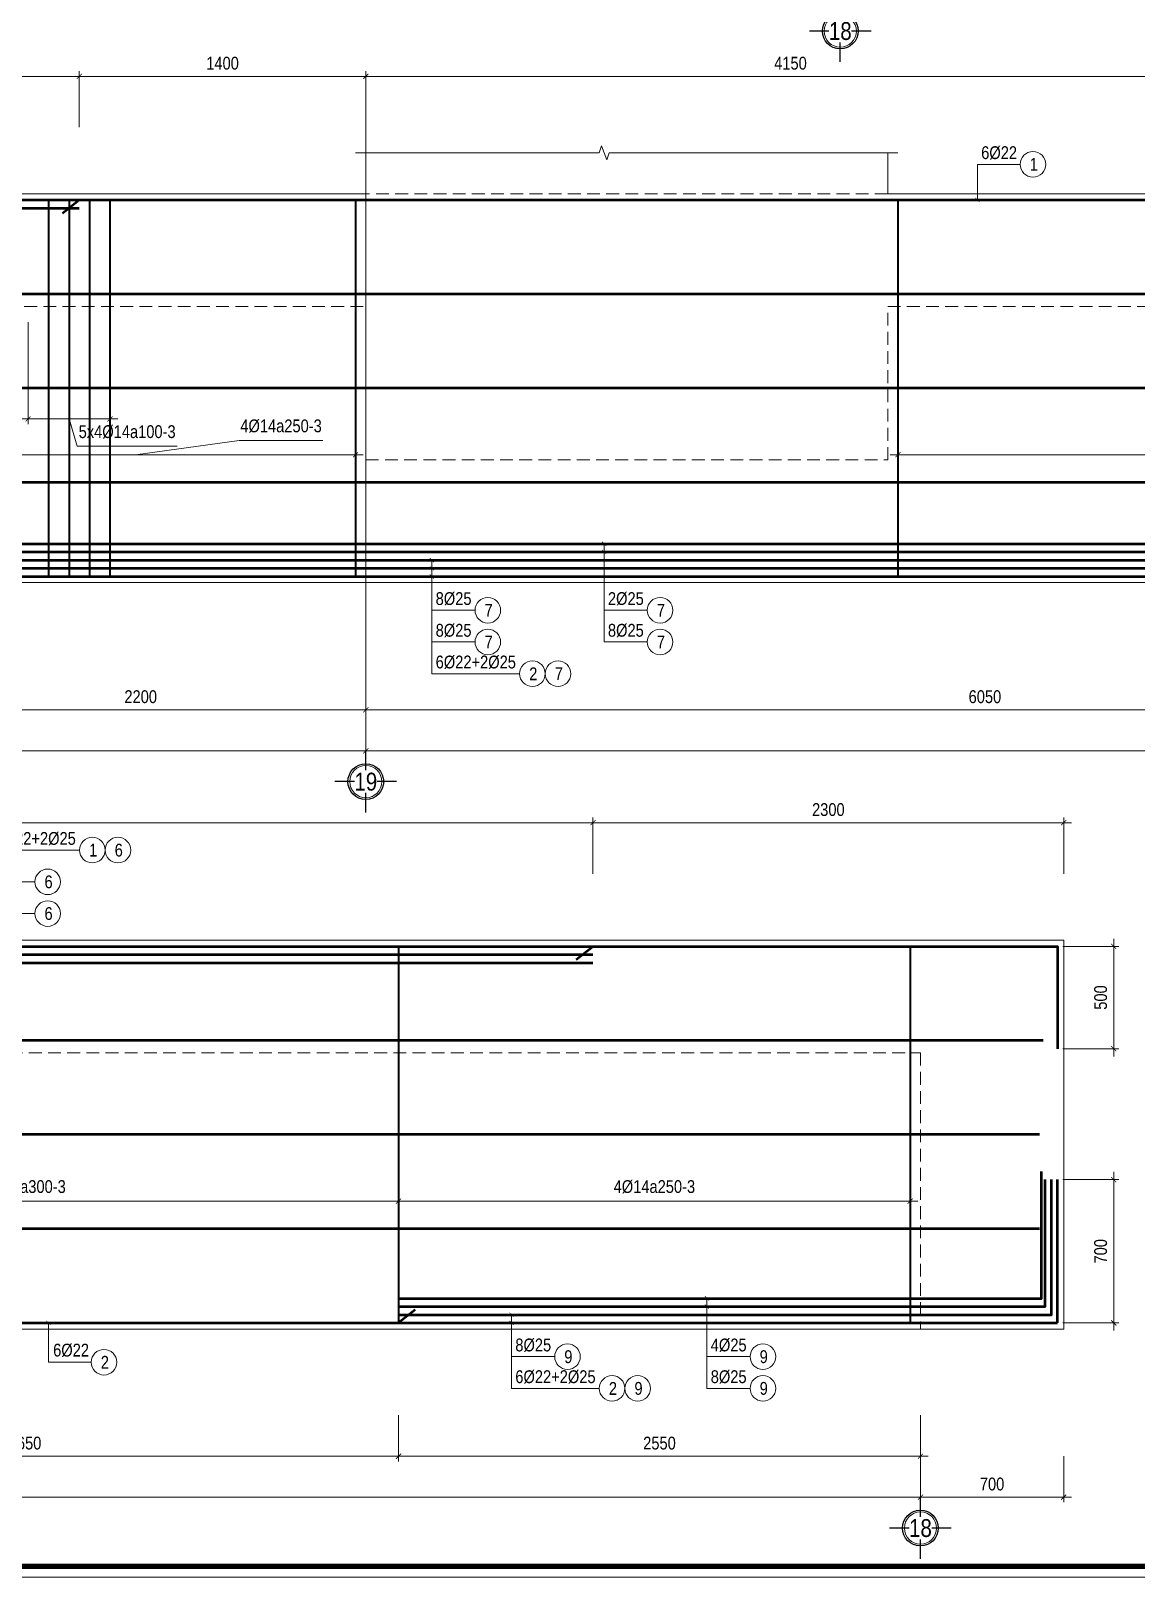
# Model space of a CAD drawing. Header units: millimetres. Extents: x 3014920 to 3563667, y -1638653 to -1356471.
# Drawn here: x 3288876 to 3294276, y -1620686 to -1613131 of the extents above; entities that cross this region are included whole.
import ezdxf
from ezdxf.enums import TextEntityAlignment as Align
from ezdxf.xclip import XClip

# ---------------------------------------------------------------- set-up
doc = ezdxf.new("R2010")
doc.units = ezdxf.units.MM
doc.header["$MEASUREMENT"] = 0
doc.header["$XCLIPFRAME"] = 0
doc.header["$PDMODE"] = 2
for name, pattern in [('6 TANG DIEN HINH 14-15$0$ACAD_ISO10W100', [18, 12, -3, 0, -3]), ('ACAD_ISO04W100', [30, 24, -3, 0, -3]), ('HIDDEN', [0.375, 0.25, -0.125])]:
    doc.linetypes.add(name, pattern=pattern)
doc.layers.get('0').update_dxf_attribs({"lineweight": 9})
doc.layers.get('Defpoints').update_dxf_attribs({"color": 10, "lineweight": 0})
for name, color, linetype, lineweight in [('2', 2, 'Continuous', 20), ('CDAI', 21, 'Continuous', 40), ('CTHEP', 50, 'Continuous', 50), ('DBAO', 90, 'Continuous', 13), ('DGIONG', 130, 'Continuous', 13), ('DMo', 9, 'HIDDEN', 9), ('KTH', 154, 'Continuous', 9), ('Net khuat', 8, 'HIDDEN', 13), ('TEXT', 7, 'Continuous', 15), ('TRUC', 251, 'ACAD_ISO04W100', 9)]:
    doc.layers.add(name, color=color, linetype=linetype, lineweight=lineweight)
doc.layers.add('8', color=8, linetype='Continuous')
doc.styles.add('HELVECONDENSE', font='VHELVCN_0.TTF')
doc.styles.add('Star-HelCon', font='VHELVCN_0.TTF')
doc.styles.add('TTP-HelCon', font='VHELVCN_0.TTF')
doc.styles.add('VNI-HELVE-CONDENSE', font='VHELVCN_0.TTF')
doc.dimstyles.new('kc-25', dxfattribs={"dimtxt": 62.5, "dimasz": 20, "dimexe": 20, "dimexo": 50, "dimgap": 25, "dimtad": 3, "dimdec": 0, "dimzin": 0, "dimdsep": 46, "dimtxsty": 'VNI-HELVE-CONDENSE', "dimblk": 'DIM', "dimcen": 2.5, "dimclrd": 256, "dimclre": 154, "dimclrt": 7, "dimaunit": 1, "dimadec": 0, "dimazin": 0, "dimtfac": 1, "dimtdec": 0, "dimtix": 1, "dimtmove": 0, "dimatfit": 3, "dimldrblk": 'DOT', "dimfxl": 1, "dimtolj": 1, "dimtzin": 0, "dimarcsym": 0})
doc.dimstyles.new('TTP-25', dxfattribs={"dimscale": 25, "dimtxt": 2.5, "dimasz": 1, "dimexe": 1, "dimexo": 1, "dimgap": 0.09, "dimtad": 0, "dimdec": 4, "dimrnd": 1, "dimzin": 9, "dimdsep": 46, "dimtxsty": 'TTP-HelCon', "dimblk": 'ARCHTICK', "dimcen": 0.09, "dimdle": 1.5, "dimclrd": 256, "dimclre": 256, "dimclrt": 7, "dimadec": 0, "dimazin": 0, "dimtfac": 1, "dimtdec": 4, "dimtmove": 0, "dimatfit": 3, "dimldrblk": 'ARCHTICK', "dimfxl": 1, "dimtvp": 1, "dimtolj": 1, "dimtzin": 0, "dimarcsym": 0})

# ---------------------------------------------------------------- blocks, each defined once
blk = doc.blocks.new('_ArchTick')
at = {"color": 0, "linetype": 'ByBlock', "const_width": 0.15}
blk.add_lwpolyline([(-0.5, -0.5), (0.5, 0.5)], dxfattribs=at)
blk = doc.blocks.new('*D1471')
at = {"layer": 'Defpoints', "color": 0, "transparency": 16777216}
for p in [(1500, -2296.5), (10500, -2296.5), (1500, -2721.4)]:
    blk.add_point(p, dxfattribs=at)
at = {"layer": 'KTH', "lineweight": -2, "transparency": 16777216}
for p, q in [((1500, -2321.5), (1500, -2746.4)), ((10500, -2321.5), (10500, -2746.4)), ((10537.5, -2721.4), (1462.5, -2721.4))]:
    blk.add_line(p, q, dxfattribs=at)
at = {"layer": 'KTH', "lineweight": -2, "transparency": 16777216, "xscale": 25, "yscale": 25, "zscale": 25, "rotation": 180}
blk.add_blockref('_ArchTick', (1500, -2721.4), dxfattribs=at)
at = {"layer": 'KTH', "lineweight": -2, "transparency": 16777216, "xscale": 25, "yscale": 25, "zscale": 25}
blk.add_blockref('_ArchTick', (10500, -2721.4), dxfattribs=at)
at = {"layer": 'KTH', "color": 7, "transparency": 16777216, "insert": (6000, -2657.6), "char_height": 62.5, "attachment_point": 5, "style": 'TTP-HelCon'}
blk.add_mtext('\\A1;9000', dxfattribs=at)
blk = doc.blocks.new('*D1472')
at = {"layer": 'Defpoints', "color": 0, "transparency": 16777216}
for p in [(3200, 574), (3200, 300), (9100, 300)]:
    blk.add_point(p, dxfattribs=at)
at = {"layer": 'KTH', "lineweight": -2, "transparency": 16777216}
for p, q in [((9137.5, 574), (3162.5, 574)), ((3200, 325), (3200, 599)), ((9100, 325), (9100, 599))]:
    blk.add_line(p, q, dxfattribs=at)
at = {"layer": 'KTH', "lineweight": -2, "transparency": 16777216, "xscale": 25, "yscale": 25, "zscale": 25, "rotation": 180}
blk.add_blockref('_ArchTick', (3200, 574), dxfattribs=at)
at = {"layer": 'KTH', "lineweight": -2, "transparency": 16777216, "xscale": 25, "yscale": 25, "zscale": 25}
blk.add_blockref('_ArchTick', (9100, 574), dxfattribs=at)
at = {"layer": 'KTH', "color": 7, "transparency": 16777216, "insert": (6150, 637.8), "char_height": 62.5, "attachment_point": 5, "style": 'TTP-HelCon'}
blk.add_mtext('\\A1;5900', dxfattribs=at)
blk = doc.blocks.new('dau truc')
blk.add_circle((0, 0), 180)
at = {"layer": '8'}
for p, q in [((0, 127), (0, 345)), ((-127, 0), (-345, 0)), ((0, -345), (0, -127)), ((345, 0), (127, 0))]:
    blk.add_line(p, q, dxfattribs=at)
blk.add_circle((0, 0), 200, dxfattribs=at)
at = {"layer": 'TEXT', "style": 'HELVECONDENSE'}
blk.add_attdef('A', text='', height=233, dxfattribs=at).set_placement((0, 0), align=Align.MIDDLE)
blk = doc.blocks.new('*D1466')
at = {"layer": 'Defpoints', "color": 0, "transparency": 16777216}
for p in [(23450, 574), (21150, 300), (23450, 300)]:
    blk.add_point(p, dxfattribs=at)
at = {"layer": 'KTH', "lineweight": -2, "transparency": 16777216}
for p, q in [((21112.5, 574), (23487.5, 574)), ((21150, 325), (21150, 599)), ((23450, 325), (23450, 599))]:
    blk.add_line(p, q, dxfattribs=at)
at = {"layer": 'KTH', "lineweight": -2, "transparency": 16777216, "xscale": 25, "yscale": 25, "zscale": 25, "rotation": 180}
blk.add_blockref('_ArchTick', (21150, 574), dxfattribs=at)
at = {"layer": 'KTH', "lineweight": -2, "transparency": 16777216, "xscale": 25, "yscale": 25, "zscale": 25}
blk.add_blockref('_ArchTick', (23450, 574), dxfattribs=at)
at = {"layer": 'KTH', "color": 7, "transparency": 16777216, "insert": (22300, 637.8), "char_height": 62.5, "attachment_point": 5, "style": 'TTP-HelCon'}
blk.add_mtext('\\A1;2300', dxfattribs=at)
blk = doc.blocks.new('DIM')
h = blk.add_hatch(color=1)
h.paths.add_polyline_path([(0.49, 0.29, 1), (0.29, 0.49), (-0.19, 0), (0.19, 0)])
h.paths.add_polyline_path([(0.19, 0), (-0.19, 0), (-0.49, -0.29, 1), (-0.29, -0.49)])
at = {"color": 9}
for p, q in [((-0.19, 0), (-1.5, 0)), ((0.19, 0), (1.5, 0))]:
    blk.add_line(p, q, dxfattribs=at)
at = {"color": 1}
for p, q in [((-0.49, -0.29), (0.29, 0.49)), ((-0.29, -0.49), (0.49, 0.29)), ((-0.19, 0), (0.19, 0))]:
    blk.add_line(p, q, dxfattribs=at)
blk.add_arc((-0.39, -0.39), 0.138, 135, 315, dxfattribs=at)
blk = doc.blocks.new('*D1468')
at = {"layer": 'Defpoints', "color": 0, "transparency": 16777216}
for p in [(8300, -777.8), (10450, -777.8), (8300, -1274.9)]:
    blk.add_point(p, dxfattribs=at)
at = {"layer": 'KTH', "lineweight": -2, "transparency": 16777216}
for p, q in [((8300, -802.8), (8300, -1299.9)), ((10450, -802.8), (10450, -1299.9)), ((9375, -1274.9), (9881.2, -1205)), ((9881.2, -1205), (10290.4, -1205)), ((10487.5, -1274.9), (8262.5, -1274.9))]:
    blk.add_line(p, q, dxfattribs=at)
at = {"layer": 'KTH', "lineweight": -2, "transparency": 16777216, "xscale": 25, "yscale": 25, "zscale": 25, "rotation": 180}
blk.add_blockref('_ArchTick', (8300, -1274.9), dxfattribs=at)
at = {"layer": 'KTH', "lineweight": -2, "transparency": 16777216, "xscale": 25, "yscale": 25, "zscale": 25}
blk.add_blockref('_ArchTick', (10450, -1274.9), dxfattribs=at)
at = {"layer": 'KTH', "color": 7, "transparency": 16777216, "insert": (10085.8, -1135.1), "char_height": 62.5, "attachment_point": 5, "style": 'TTP-HelCon'}
blk.add_mtext('\\A1;4Þ14a250-3', dxfattribs=at)
blk = doc.blocks.new('*D1469')
at = {"layer": 'Defpoints', "color": 0, "transparency": 16777216}
for p in [(10500, 574), (9100, 300), (10500, 300)]:
    blk.add_point(p, dxfattribs=at)
at = {"layer": 'KTH', "lineweight": -2, "transparency": 16777216}
for p, q in [((9062.5, 574), (10537.5, 574)), ((9100, 325), (9100, 599)), ((10500, 325), (10500, 599))]:
    blk.add_line(p, q, dxfattribs=at)
at = {"layer": 'KTH', "lineweight": -2, "transparency": 16777216, "xscale": 25, "yscale": 25, "zscale": 25, "rotation": 180}
blk.add_blockref('_ArchTick', (9100, 574), dxfattribs=at)
at = {"layer": 'KTH', "lineweight": -2, "transparency": 16777216, "xscale": 25, "yscale": 25, "zscale": 25}
blk.add_blockref('_ArchTick', (10500, 574), dxfattribs=at)
at = {"layer": 'KTH', "color": 7, "transparency": 16777216, "insert": (9800, 637.8), "char_height": 62.5, "attachment_point": 5, "style": 'TTP-HelCon'}
blk.add_mtext('\\A1;1400', dxfattribs=at)
blk = doc.blocks.new('*D1470')
at = {"layer": 'Defpoints', "color": 0, "transparency": 16777216}
for p in [(14650, 574), (10500, 300), (14650, 300)]:
    blk.add_point(p, dxfattribs=at)
at = {"layer": 'KTH', "lineweight": -2, "transparency": 16777216}
for p, q in [((10462.5, 574), (14687.5, 574)), ((10500, 325), (10500, 599)), ((14650, 325), (14650, 599))]:
    blk.add_line(p, q, dxfattribs=at)
at = {"layer": 'KTH', "lineweight": -2, "transparency": 16777216, "xscale": 25, "yscale": 25, "zscale": 25, "rotation": 180}
blk.add_blockref('_ArchTick', (10500, 574), dxfattribs=at)
at = {"layer": 'KTH', "lineweight": -2, "transparency": 16777216, "xscale": 25, "yscale": 25, "zscale": 25}
blk.add_blockref('_ArchTick', (14650, 574), dxfattribs=at)
at = {"layer": 'KTH', "color": 7, "transparency": 16777216, "insert": (12575, 637.8), "char_height": 62.5, "attachment_point": 5, "style": 'TTP-HelCon'}
blk.add_mtext('\\A1;4150', dxfattribs=at)
blk = doc.blocks.new('*D1453')
at = {"layer": 'Defpoints', "color": 0, "transparency": 16777216}
for p in [(14650, 574), (14650, 300), (21150, 300)]:
    blk.add_point(p, dxfattribs=at)
at = {"layer": 'KTH', "lineweight": -2, "transparency": 16777216}
for p, q in [((21187.5, 574), (14612.5, 574)), ((14650, 325), (14650, 599)), ((21150, 325), (21150, 599))]:
    blk.add_line(p, q, dxfattribs=at)
at = {"layer": 'KTH', "lineweight": -2, "transparency": 16777216, "xscale": 25, "yscale": 25, "zscale": 25, "rotation": 180}
blk.add_blockref('_ArchTick', (14650, 574), dxfattribs=at)
at = {"layer": 'KTH', "lineweight": -2, "transparency": 16777216, "xscale": 25, "yscale": 25, "zscale": 25}
blk.add_blockref('_ArchTick', (21150, 574), dxfattribs=at)
at = {"layer": 'KTH', "color": 7, "transparency": 16777216, "insert": (17900, 637.8), "char_height": 62.5, "attachment_point": 5, "style": 'TTP-HelCon'}
blk.add_mtext('\\A1;6500', dxfattribs=at)
blk = doc.blocks.new('*D1454')
at = {"layer": 'Defpoints', "color": 0, "transparency": 16777216}
for p in [(16550, -777.8), (20200, -777.8), (16550, -1274.9)]:
    blk.add_point(p, dxfattribs=at)
at = {"layer": 'KTH', "lineweight": -2, "transparency": 16777216}
for p, q in [((16550, -802.8), (16550, -1299.9)), ((20200, -802.8), (20200, -1299.9)), ((20237.5, -1274.9), (16512.5, -1274.9))]:
    blk.add_line(p, q, dxfattribs=at)
at = {"layer": 'KTH', "lineweight": -2, "transparency": 16777216, "xscale": 25, "yscale": 25, "zscale": 25, "rotation": 180}
blk.add_blockref('_ArchTick', (16550, -1274.9), dxfattribs=at)
at = {"layer": 'KTH', "lineweight": -2, "transparency": 16777216, "xscale": 25, "yscale": 25, "zscale": 25}
blk.add_blockref('_ArchTick', (20200, -1274.9), dxfattribs=at)
at = {"layer": 'KTH', "color": 7, "transparency": 16777216, "insert": (18375, -1205), "char_height": 62.5, "attachment_point": 5, "style": 'TTP-HelCon'}
blk.add_mtext('\\A1;4Þ14a300-3', dxfattribs=at)
blk = doc.blocks.new('*D1455')
at = {"layer": 'Defpoints', "color": 0, "transparency": 16777216}
for p in [(20200, -777.8), (22700, -777.8), (20200, -1274.9)]:
    blk.add_point(p, dxfattribs=at)
at = {"layer": 'KTH', "lineweight": -2, "transparency": 16777216}
for p, q in [((20200, -802.8), (20200, -1299.9)), ((22700, -802.8), (22700, -1299.9)), ((22737.5, -1274.9), (20162.5, -1274.9))]:
    blk.add_line(p, q, dxfattribs=at)
at = {"layer": 'KTH', "lineweight": -2, "transparency": 16777216, "xscale": 25, "yscale": 25, "zscale": 25, "rotation": 180}
blk.add_blockref('_ArchTick', (20200, -1274.9), dxfattribs=at)
at = {"layer": 'KTH', "lineweight": -2, "transparency": 16777216, "xscale": 25, "yscale": 25, "zscale": 25}
blk.add_blockref('_ArchTick', (22700, -1274.9), dxfattribs=at)
at = {"layer": 'KTH', "color": 7, "transparency": 16777216, "insert": (21450, -1205), "char_height": 62.5, "attachment_point": 5, "style": 'TTP-HelCon'}
blk.add_mtext('\\A1;4Þ14a250-3', dxfattribs=at)
blk = doc.blocks.new('*D1456')
at = {"layer": 'Defpoints', "color": 0, "transparency": 16777216}
for p in [(8300, -2296.5), (10500, -2296.5), (8300, -2521.5)]:
    blk.add_point(p, dxfattribs=at)
at = {"layer": 'KTH', "lineweight": -2, "transparency": 16777216}
for p, q in [((8300, -2321.5), (8300, -2546.5)), ((10500, -2321.5), (10500, -2546.5)), ((10537.5, -2521.5), (8262.5, -2521.5))]:
    blk.add_line(p, q, dxfattribs=at)
at = {"layer": 'KTH', "lineweight": -2, "transparency": 16777216, "xscale": 25, "yscale": 25, "zscale": 25, "rotation": 180}
blk.add_blockref('_ArchTick', (8300, -2521.5), dxfattribs=at)
at = {"layer": 'KTH', "lineweight": -2, "transparency": 16777216, "xscale": 25, "yscale": 25, "zscale": 25}
blk.add_blockref('_ArchTick', (10500, -2521.5), dxfattribs=at)
at = {"layer": 'KTH', "color": 7, "transparency": 16777216, "insert": (9400, -2457.6), "char_height": 62.5, "attachment_point": 5, "style": 'TTP-HelCon'}
blk.add_mtext('\\A1;2200', dxfattribs=at)
blk = doc.blocks.new('*D1457')
at = {"layer": 'Defpoints', "color": 0, "transparency": 16777216}
for p in [(10500, -2296.5), (16550, -2296.5), (16550, -2521.5)]:
    blk.add_point(p, dxfattribs=at)
at = {"layer": 'KTH', "lineweight": -2, "transparency": 16777216}
for p, q in [((10500, -2321.5), (10500, -2546.5)), ((16550, -2321.5), (16550, -2546.5)), ((10462.5, -2521.5), (16587.5, -2521.5))]:
    blk.add_line(p, q, dxfattribs=at)
at = {"layer": 'KTH', "lineweight": -2, "transparency": 16777216, "xscale": 25, "yscale": 25, "zscale": 25, "rotation": 180}
blk.add_blockref('_ArchTick', (10500, -2521.5), dxfattribs=at)
at = {"layer": 'KTH', "lineweight": -2, "transparency": 16777216, "xscale": 25, "yscale": 25, "zscale": 25}
blk.add_blockref('_ArchTick', (16550, -2521.5), dxfattribs=at)
at = {"layer": 'KTH', "color": 7, "transparency": 16777216, "insert": (13525, -2457.6), "char_height": 62.5, "attachment_point": 5, "style": 'TTP-HelCon'}
blk.add_mtext('\\A1;6050', dxfattribs=at)
blk = doc.blocks.new('*D1458')
at = {"layer": 'Defpoints', "color": 0, "transparency": 16777216}
for p in [(16550, -2296.5), (20200, -2296.5), (20200, -2521.5)]:
    blk.add_point(p, dxfattribs=at)
at = {"layer": 'KTH', "lineweight": -2, "transparency": 16777216}
for p, q in [((16550, -2321.5), (16550, -2546.5)), ((20200, -2321.5), (20200, -2546.5)), ((16512.5, -2521.5), (20237.5, -2521.5))]:
    blk.add_line(p, q, dxfattribs=at)
at = {"layer": 'KTH', "lineweight": -2, "transparency": 16777216, "xscale": 25, "yscale": 25, "zscale": 25, "rotation": 180}
blk.add_blockref('_ArchTick', (16550, -2521.5), dxfattribs=at)
at = {"layer": 'KTH', "lineweight": -2, "transparency": 16777216, "xscale": 25, "yscale": 25, "zscale": 25}
blk.add_blockref('_ArchTick', (20200, -2521.5), dxfattribs=at)
at = {"layer": 'KTH', "color": 7, "transparency": 16777216, "insert": (18375, -2457.6), "char_height": 62.5, "attachment_point": 5, "style": 'TTP-HelCon'}
blk.add_mtext('\\A1;3650', dxfattribs=at)
blk = doc.blocks.new('*D1459')
at = {"layer": 'Defpoints', "color": 0, "transparency": 16777216}
for p in [(10500, -2296.5), (22750, -2296.5), (22750, -2721.4)]:
    blk.add_point(p, dxfattribs=at)
at = {"layer": 'KTH', "lineweight": -2, "transparency": 16777216}
for p, q in [((10500, -2321.5), (10500, -2746.4)), ((22750, -2321.5), (22750, -2746.4)), ((10462.5, -2721.4), (22787.5, -2721.4))]:
    blk.add_line(p, q, dxfattribs=at)
at = {"layer": 'KTH', "lineweight": -2, "transparency": 16777216, "xscale": 25, "yscale": 25, "zscale": 25, "rotation": 180}
blk.add_blockref('_ArchTick', (10500, -2721.4), dxfattribs=at)
at = {"layer": 'KTH', "lineweight": -2, "transparency": 16777216, "xscale": 25, "yscale": 25, "zscale": 25}
blk.add_blockref('_ArchTick', (22750, -2721.4), dxfattribs=at)
at = {"layer": 'KTH', "color": 7, "transparency": 16777216, "insert": (16625, -2657.6), "char_height": 62.5, "attachment_point": 5, "style": 'TTP-HelCon'}
blk.add_mtext('\\A1;12250', dxfattribs=at)
blk = doc.blocks.new('*D1460')
at = {"layer": 'Defpoints', "color": 0, "transparency": 16777216}
for p in [(13100, -789.9), (16550, -777.8), (13100, -1274.9)]:
    blk.add_point(p, dxfattribs=at)
at = {"layer": 'KTH', "lineweight": -2, "transparency": 16777216}
for p, q in [((13100, -814.9), (13100, -1299.9)), ((16550, -802.8), (16550, -1299.9)), ((16587.5, -1274.9), (13062.5, -1274.9))]:
    blk.add_line(p, q, dxfattribs=at)
at = {"layer": 'KTH', "lineweight": -2, "transparency": 16777216, "xscale": 25, "yscale": 25, "zscale": 25, "rotation": 180}
blk.add_blockref('_ArchTick', (13100, -1274.9), dxfattribs=at)
at = {"layer": 'KTH', "lineweight": -2, "transparency": 16777216, "xscale": 25, "yscale": 25, "zscale": 25}
blk.add_blockref('_ArchTick', (16550, -1274.9), dxfattribs=at)
at = {"layer": 'KTH', "color": 7, "transparency": 16777216, "insert": (14825, -1205), "char_height": 62.5, "attachment_point": 5, "style": 'TTP-HelCon'}
blk.add_mtext('\\A1;4Þ14a250-3', dxfattribs=at)
blk = doc.blocks.new('*D1451')
at = {"layer": 'Defpoints', "color": 0, "transparency": 16777216}
for p in [(22750, -2496.4), (23450, -2496.4), (22750, -2721.4)]:
    blk.add_point(p, dxfattribs=at)
at = {"layer": 'KTH', "lineweight": -2, "transparency": 16777216}
for p, q in [((22750, -2521.4), (22750, -2746.4)), ((23450, -2521.4), (23450, -2746.4)), ((23487.5, -2721.4), (22712.5, -2721.4))]:
    blk.add_line(p, q, dxfattribs=at)
at = {"layer": 'KTH', "lineweight": -2, "transparency": 16777216, "xscale": 25, "yscale": 25, "zscale": 25, "rotation": 180}
blk.add_blockref('_ArchTick', (22750, -2721.4), dxfattribs=at)
at = {"layer": 'KTH', "lineweight": -2, "transparency": 16777216, "xscale": 25, "yscale": 25, "zscale": 25}
blk.add_blockref('_ArchTick', (23450, -2721.4), dxfattribs=at)
at = {"layer": 'KTH', "color": 7, "transparency": 16777216, "insert": (23100, -2657.6), "char_height": 62.5, "attachment_point": 5, "style": 'TTP-HelCon'}
blk.add_mtext('\\A1;700', dxfattribs=at)
blk = doc.blocks.new('*D1452')
at = {"layer": 'Defpoints', "color": 0, "transparency": 16777216}
for p in [(20200, -2296.5), (22750, -2296.5), (20200, -2521.5)]:
    blk.add_point(p, dxfattribs=at)
at = {"layer": 'KTH', "lineweight": -2, "transparency": 16777216}
for p, q in [((20200, -2321.5), (20200, -2546.5)), ((22750, -2321.5), (22750, -2546.5)), ((22787.5, -2521.5), (20162.5, -2521.5))]:
    blk.add_line(p, q, dxfattribs=at)
at = {"layer": 'KTH', "lineweight": -2, "transparency": 16777216, "xscale": 25, "yscale": 25, "zscale": 25, "rotation": 180}
blk.add_blockref('_ArchTick', (20200, -2521.5), dxfattribs=at)
at = {"layer": 'KTH', "lineweight": -2, "transparency": 16777216, "xscale": 25, "yscale": 25, "zscale": 25}
blk.add_blockref('_ArchTick', (22750, -2521.5), dxfattribs=at)
at = {"layer": 'KTH', "color": 7, "transparency": 16777216, "insert": (21475, -2457.6), "char_height": 62.5, "attachment_point": 5, "style": 'TTP-HelCon'}
blk.add_mtext('\\A1;2550', dxfattribs=at)
blk = doc.blocks.new('*D1447')
at = {"layer": 'Defpoints', "color": 0, "transparency": 16777216}
for p in [(23420, -30), (23420, -530), (23694.5, -530)]:
    blk.add_point(p, dxfattribs=at)
at = {"layer": 'KTH', "lineweight": -2, "transparency": 16777216}
for p, q in [((23694.5, 7.5), (23694.5, -567.5)), ((23445, -30), (23719.5, -30)), ((23445, -530), (23719.5, -530))]:
    blk.add_line(p, q, dxfattribs=at)
at = {"layer": 'KTH', "lineweight": -2, "transparency": 16777216, "xscale": 25, "yscale": 25, "zscale": 25}
for p, rotation in [((23694.5, -30), 90), ((23694.5, -530), 270)]:
    blk.add_blockref('_ArchTick', p, dxfattribs=dict(at, rotation=rotation))
at = {"layer": 'KTH', "color": 7, "transparency": 16777216, "insert": (23630.7, -280), "char_height": 62.5, "attachment_point": 5, "rotation": 90, "style": 'TTP-HelCon'}
blk.add_mtext('\\A1;500', dxfattribs=at)
blk = doc.blocks.new('*D1448')
at = {"layer": 'Defpoints', "color": 0, "transparency": 16777216}
for p in [(23420, -1170), (23420, -1870), (23694.5, -1870)]:
    blk.add_point(p, dxfattribs=at)
at = {"layer": 'KTH', "lineweight": -2, "transparency": 16777216}
for p, q in [((23694.5, -1132.5), (23694.5, -1907.5)), ((23445, -1170), (23719.5, -1170)), ((23445, -1870), (23719.5, -1870))]:
    blk.add_line(p, q, dxfattribs=at)
at = {"layer": 'KTH', "lineweight": -2, "transparency": 16777216, "xscale": 25, "yscale": 25, "zscale": 25}
for p, rotation in [((23694.5, -1170), 90), ((23694.5, -1870), 270)]:
    blk.add_blockref('_ArchTick', p, dxfattribs=dict(at, rotation=rotation))
at = {"layer": 'KTH', "color": 7, "transparency": 16777216, "insert": (23630.7, -1520), "char_height": 62.5, "attachment_point": 5, "rotation": 90, "style": 'TTP-HelCon'}
blk.add_mtext('\\A1;700', dxfattribs=at)
blk = doc.blocks.new('*D1445')
at = {"layer": 'Defpoints', "color": 0, "transparency": 16777216}
for p in [(8850, -602.9), (9250, -602.9), (9250, -1100)]:
    blk.add_point(p, dxfattribs=at)
at = {"layer": 'KTH', "lineweight": -2, "transparency": 16777216}
for p, q in [((8850, -627.9), (8850, -1125)), ((9250, -627.9), (9250, -1125)), ((8812.5, -1100), (9287.5, -1100)), ((9050, -1100), (9090, -1233.3)), ((9090, -1233.3), (9577.6, -1233.3))]:
    blk.add_line(p, q, dxfattribs=at)
at = {"layer": 'KTH', "lineweight": -2, "transparency": 16777216, "xscale": 25, "yscale": 25, "zscale": 25, "rotation": 180}
blk.add_blockref('_ArchTick', (8850, -1100), dxfattribs=at)
at = {"layer": 'KTH', "lineweight": -2, "transparency": 16777216, "xscale": 25, "yscale": 25, "zscale": 25}
blk.add_blockref('_ArchTick', (9250, -1100), dxfattribs=at)
at = {"layer": 'KTH', "color": 7, "transparency": 16777216, "insert": (9333.8, -1163.3), "char_height": 62.5, "attachment_point": 5, "style": 'TTP-HelCon'}
blk.add_mtext('\\A1;5x4Þ14a100-3', dxfattribs=at)
blk = doc.blocks.new('2Y-22')
at = {"layer": '2', "ltscale": 300}
ref = blk.add_blockref('dau truc', (22749.99836, -2872.28804), dxfattribs=dict(at, xscale=0.436713129747659, yscale=0.436713129747659, zscale=0.436713129747659))
ref.add_attrib('A', '18', dxfattribs={"layer": 'TEXT', "height": 87.5, "style": 'HELVECONDENSE'}).set_placement((22749.99836, -2872.28804), align=Align.MIDDLE)
blk = doc.blocks.new('*D747')
at = {"layer": 'Defpoints', "color": 0, "transparency": 16777216}
for p in [(22750, -1600), (33200, -1600), (33200, -2101)]:
    blk.add_point(p, dxfattribs=at)
at = {"layer": 'KTH', "lineweight": -2, "transparency": 16777216}
for p, q in [((22750, -1625), (22750, -2126)), ((33200, -1625), (33200, -2126)), ((22712.5, -2101), (33237.5, -2101))]:
    blk.add_line(p, q, dxfattribs=at)
at = {"layer": 'KTH', "lineweight": -2, "transparency": 16777216, "xscale": 25, "yscale": 25, "zscale": 25, "rotation": 180}
blk.add_blockref('_ArchTick', (22750, -2101), dxfattribs=at)
at = {"layer": 'KTH', "lineweight": -2, "transparency": 16777216, "xscale": 25, "yscale": 25, "zscale": 25}
blk.add_blockref('_ArchTick', (33200, -2101), dxfattribs=at)
at = {"layer": 'KTH', "color": 7, "transparency": 16777216, "insert": (27975, -2037.2), "char_height": 62.5, "attachment_point": 5, "style": 'TTP-HelCon'}
blk.add_mtext('\\A1;10450', dxfattribs=at)
blk = doc.blocks.new('CHG_XX_Khung ten')
blk.add_lwpolyline([(15, 579), (826, 579), (826, 15), (15, 15)], close=True)
at = {"color": 4, "linetype": 'Continuous', "const_width": 1}
blk.add_lwpolyline([(17, 577), (824, 577), (824, 17), (17, 17)], close=True, dxfattribs=at)
blk = doc.blocks.new('2Y-23')
at = {"layer": 'CDAI'}
for points in [[(8949.998, -30.00001), (8949.998, -1870.00001)], [(9049.998, -30.00001), (9049.998, -1870.00001)], [(9149.998, -30.00001), (9149.998, -1870.00001)], [(9249.998, -30.00001), (9249.998, -1870.00001)], [(10449.99978, -30), (10449.99978, -1870)], [(13099.99901, -30), (13099.99901, -1870)], [(20199.99999, -30), (20199.99999, -1870)], [(22699.99999, -30), (22699.99999, -1870)]]:
    blk.add_lwpolyline(points, dxfattribs=at)
at = {"layer": 'CTHEP'}
for p, q in [((9018.57389, -94.5255), (9099.99978, -30)), ((21068.5741, -94.5255), (21149.99999, -30)), ((23349.37228, -490), (1554.5472, -490)), ((23331.56537, -950), (1554.54719, -950)), ((23420, -1870), (23420, -1170)), ((23331.56537, -1410), (1554.54719, -1410)), ((20281.42589, -1805.47451), (20199.99999, -1870)), ((1524.54719, -1870), (23420, -1870))]:
    blk.add_line(p, q, dxfattribs=at)
for points in [[(1524.54719, -530), (1524.54719, -30), (23420, -30), (23420, -530)], [(3199.99794, -70), (9099.99978, -70)], [(14649.99901, -70), (21149.99999, -70)], [(14649.99901, -110), (21149.99999, -110)], [(20199.99999, -1750), (23341.44572, -1750), (23341.44572, -1130)], [(20199.99999, -1830), (23390, -1830), (23390, -1170)], [(20199.99999, -1790), (23360, -1790), (23360, -1170)], [(8299.99978, -1710), (16549.99901, -1710)], [(8299.99978, -1750), (16549.99901, -1750)], [(8299.99978, -1790), (16549.99901, -1790)], [(8299.99978, -1830), (16549.99901, -1830)]]:
    blk.add_lwpolyline(points, dxfattribs=at)
at = {"layer": 'DBAO', "linetype": 'Continuous'}
for p, q in [((10500, 200), (10500, 0)), ((13050.00544, 200), (13050.00544, 0)), ((1800.00544, 0), (10499.99978, 0)), ((13050.00544, 0), (23450, 0))]:
    blk.add_line(p, q, dxfattribs=at)
at = {"layer": 'DBAO', "linetype": 'Continuous', "flags": 128}
blk.add_lwpolyline([(23450, 0), (23450, -1900), (1500.00544, -1900)], dxfattribs=at)
at = {"layer": 'DGIONG', "linetype": 'Continuous', "flags": 128}
blk.add_lwpolyline([(13100.00544, 200), (11689.58061, 200), (11677.08061, 165.65653), (11652.08061, 234.34347), (11639.58061, 200), (10450, 200)], dxfattribs=at)
at = {"layer": 'DGIONG'}
for centre in [(18703.71773, 440.22934), (18828.71773, 440.22934), (18485.82823, 285.24833), (13759.79745, 143.92733), (18485.82814, 130.26733), (11096.19286, -2034.94284), (11937.88795, -2034.94284), (18760.78601, -2062.04426), (21025.46921, -2034.94284), (21980.31631, -2034.94284), (11096.19275, -2189.92384), (11937.88785, -2189.92384), (21243.35871, -2189.92384), (21368.35871, -2189.92384), (21980.31621, -2189.92384), (11314.08225, -2344.90484), (11439.08225, -2344.90484)]:
    blk.add_circle(centre, 62.5, dxfattribs=at)
at = {"layer": 'Net khuat', "ltscale": 250}
for p, q in [((13050.00544, 0), (10499.99978, 0)), ((13049.99879, 0), (13050.00629, 0)), ((1799.99794, -550), (10499.99978, -550)), ((10499.99978, -550), (10499.99978, -1300)), ((13050.00303, -550), (22749.99999, -550)), ((13050.00303, -1300), (13050.00303, -550)), ((22749.99999, -550), (22749.99999, -1900)), ((10499.99978, -1300), (13050.00303, -1300))]:
    blk.add_line(p, q, dxfattribs=at)
at = {"layer": 'TRUC', "linetype": '6 TANG DIEN HINH 14-15$0$ACAD_ISO10W100', "ltscale": 1250}
blk.add_lwpolyline([(10499.99978, 581.80316), (10499.99978, -2558.64143)], dxfattribs=at)
at = {"layer": '2', "ltscale": 300}
ref = blk.add_blockref('dau truc', (10499.99978, -2872.28804), dxfattribs=dict(at, xscale=0.436713129747659, yscale=0.436713129747659, zscale=0.436713129747659))
ref.add_attrib('A', '19', dxfattribs={"layer": 'TEXT', "height": 87.5, "style": 'HELVECONDENSE'}).set_placement((10499.99978, -2872.28804), align=Align.MIDDLE)
ref = blk.add_blockref('dau truc', (22749.99836, -2872.28804), dxfattribs=dict(at, xscale=0.436713129747659, yscale=0.436713129747659, zscale=0.436713129747659))
ref.add_attrib('A', '18', dxfattribs={"layer": 'TEXT', "height": 87.5, "style": 'HELVECONDENSE'}).set_placement((22749.99836, -2872.28804), align=Align.MIDDLE)
at = {"layer": 'TEXT', "style": 'TTP-HelCon'}
for s, p in [('6Þ22+2Þ25', (18230.90985, 466.08228, 0)), ('6Þ22', (13506.80922, 169.78028, 0)), ('8Þ25', (10841.27448, -2009.08989, 0)), ('2Þ25', (11682.96957, -2009.08989, 0)), ('8Þ25', (20770.55084, -2009.08989, 0)), ('4Þ25', (21725.39793, -2009.08989, 0)), ('6Þ22', (18512.29777, -2034.1472, 0)), ('8Þ25', (10841.27438, -2164.07089, 0)), ('8Þ25', (11682.96948, -2164.07089, 0)), ('6Þ22+2Þ25', (20770.55084, -2164.07089, 0)), ('8Þ25', (21725.39784, -2164.07089, 0)), ('6Þ22+2Þ25', (10841.27438, -2319.0519, 0))]:
    blk.add_text(s, height=62.5, dxfattribs=at).set_placement(p)
at = {"layer": 'TEXT', "style": 'Star-HelCon'}
for s, p in [('1', (18707.8844, 440.22934)), ('6', (18832.8844, 440.22934)), ('6', (18489.9949, 285.24833)), ('1', (13763.96412, 143.92733)), ('6', (18489.99481, 130.26733)), ('7', (11100.35952, -2034.94284)), ('7', (11942.05462, -2034.94284)), ('2', (18764.95267, -2062.04426)), ('9', (21029.63588, -2034.94284)), ('9', (21984.48298, -2034.94284)), ('7', (11100.35942, -2189.92384)), ('7', (11942.05452, -2189.92384)), ('2', (21247.52538, -2189.92384)), ('9', (21372.52538, -2189.92384)), ('9', (21984.48288, -2189.92384)), ('2', (11318.24892, -2344.90484)), ('7', (11443.24892, -2344.90484))]:
    blk.add_text(s, height=62.5, dxfattribs=at).set_placement(p, align=Align.MIDDLE)
at = {"layer": 'KTH'}
for base, p1, p2, picture, middle in [((3199.99794, 574.00461), (9099.99978, 300), (3199.99794, 300), '*D1472', (6149.99886, 637.83794)), ((14649.99901, 574.00461), (21149.99999, 300), (14649.99901, 300), '*D1453', (17899.9995, 637.83794)), ((23450, 574.00461), (21149.99999, 300), (23450, 300), '*D1466', (22300, 637.83794)), ((1500.00544, -2721.4235), (10499.99978, -2296.46776), (1500.00544, -2296.46776), '*D1471', (6000.00261, -2657.59017)), ((16549.99901, -2521.46776), (10499.99978, -2296.46776), (16549.99901, -2296.46776), '*D1457', (13524.9994, -2457.63443)), ((20199.99999, -2521.46776), (16549.99901, -2296.46776), (20199.99999, -2296.46776), '*D1458', (18374.9995, -2457.63443))]:
    dim = blk.add_linear_dim(base=base, p1=p1, p2=p2, dimstyle='TTP-25', override={"dimtmove": 1}, dxfattribs=at)
    dim.commit()
    dim.dimension.update_dxf_attribs({"geometry": picture, "text_midpoint": middle})
for base, p1, p2, angle, picture, middle in [((10499.99978, 574.00461), (9099.99978, 300), (10499.99978, 300), 180, '*D1469', (9799.99978, 637.83794)), ((14649.99901, 574.00461), (10499.99978, 300), (14649.99901, 300), 180, '*D1470', (12574.9994, 637.83794)), ((23694.5194, -530), (23420, -30), (23420, -530), 90, '*D1447', (23630.68607, -280)), ((23694.5194, -1870), (23420, -1170), (23420, -1870), 90, '*D1448', (23630.68607, -1520)), ((8299.99978, -2521.46776), (10499.99978, -2296.46776), (8299.99978, -2296.46776), 180, '*D1456', (9399.99978, -2457.63443)), ((22750, -2721.4235), (10499.99978, -2296.46776), (22750, -2296.46776), 180, '*D1459', (16624.99989, -2657.59017)), ((20199.99999, -2521.46776), (22749.99836, -2296.46776), (20199.99999, -2296.46776), 180, '*D1452', (21474.99918, -2457.63443)), ((22749.99836, -2721.4235), (23450, -2496.4235), (22749.99836, -2496.4235), 180, '*D1451', (23099.99918, -2657.59017))]:
    dim = blk.add_linear_dim(base=base, p1=p1, p2=p2, angle=angle, dimstyle='TTP-25', override={"dimtmove": 1}, dxfattribs=at)
    dim.commit()
    dim.dimension.update_dxf_attribs({"geometry": picture, "text_midpoint": middle})
dim = blk.add_linear_dim(base=(9249.998, -1100), p1=(8849.998, -602.86333), p2=(9249.998, -602.86333), text='5x4Þ14a100-3', dimstyle='TTP-25', override={"dimtmove": 1}, dxfattribs=at)
dim.commit()
dim.dimension.update_dxf_attribs({"geometry": '*D1445', "text_midpoint": (9092.223, -1163.33334)})
dim = blk.add_linear_dim(base=(8299.99978, -1274.89902), p1=(10449.99978, -777.76235), p2=(8299.99978, -777.76235), angle=180, text='4Þ14a250-3', dimstyle='TTP-25', override={"dimtmove": 1}, dxfattribs=at)
dim.commit()
dim.dimension.update_dxf_attribs({"geometry": '*D1468', "text_midpoint": (9883.42391, -1204.98236), "dimtype": 128})
for base, p1, p2, text, picture, middle in [((13099.99901, -1274.89902), (16549.99901, -777.76235), (13099.99901, -789.89828), '4Þ14a250-3', '*D1460', (14824.99901, -1204.98236)), ((16549.99901, -1274.89902), (20199.99999, -777.76235), (16549.99901, -777.76235), '4Þ14a300-3', '*D1454', (18374.9995, -1204.98236)), ((20199.99999, -1274.89902), (22699.99999, -777.76235), (20199.99999, -777.76235), '4Þ14a250-3', '*D1455', (21449.99999, -1204.98236))]:
    dim = blk.add_linear_dim(base=base, p1=p1, p2=p2, angle=180, text=text, dimstyle='TTP-25', override={"dimtmove": 1}, dxfattribs=at)
    dim.commit()
    dim.dimension.update_dxf_attribs({"geometry": picture, "text_midpoint": middle})
at = {"layer": 'DGIONG'}
for points in [[(18212.39809, -30), (18212.39782, 440.22934), (18641.21773, 440.22934)], [(18212.39809, -70), (18212.39782, 285.24833), (18423.32823, 285.24833)], [(13488.29745, -30), (13488.29719, 143.92733), (13697.29745, 143.92733)], [(18212.39791, -110), (18212.39774, 130.26733), (18423.32814, 130.26733)], [(11664.4578, -1710.00382), (11664.45754, -2034.94284), (11875.38795, -2034.94284)], [(10822.76281, -1790), (10822.76245, -2034.94284), (11033.69286, -2034.94284)], [(11664.45776, -1750.00382), (11664.45744, -2189.92384), (11875.38785, -2189.92384)], [(21706.88612, -1790), (21706.88581, -2189.92384), (21917.81621, -2189.92384)], [(21706.88616, -1750), (21706.8859, -2034.94284), (21917.81631, -2034.94284)], [(10822.76271, -1830), (10822.76234, -2189.92384), (11033.69275, -2189.92384)], [(10822.76266, -1870), (10822.76234, -2344.90484), (11251.58225, -2344.90484)], [(18489.28601, -1870), (18489.28574, -2062.04426), (18698.28601, -2062.04426)], [(20752.03917, -1830), (20752.03881, -2034.94284), (20962.96921, -2034.94284)], [(20752.03912, -1870), (20752.03881, -2189.92384), (21180.85871, -2189.92384)]]:
    blk.add_leader(points, dimstyle='kc-25', override={"dimtad": 0, "dimldrblk": 'ArchTick', "dimfxl": 100, "dimarcsym": 1}, dxfattribs=at)
blk = doc.blocks.new('2Y-24')
at = {"layer": 'CTHEP'}
for p, q in [((59365.00001, -500), (1530.00001, -500)), ((1530.00001, -970), (59445.00001, -970))]:
    blk.add_line(p, q, dxfattribs=at)
blk.add_lwpolyline([(1570.00001, -229.99859), (1570.00001, -30), (59445.00001, -30), (59445.00001, -229.56756)], dxfattribs=at)
at = {"layer": 'KTH'}
dim = blk.add_linear_dim(base=(33200.00001, -2101), p1=(22750.00001, -1600), p2=(33200.00001, -1600), angle=180, dimstyle='TTP-25', override={"dimtmove": 1}, dxfattribs=at)
dim.commit()
dim.dimension.update_dxf_attribs({"geometry": '*D747', "text_midpoint": (27975.00001, -2037.16667)})

msp = doc.modelspace()

# ---------------------------------------------------------------- block references
at = {"layer": 'DMo'}
ref = msp.add_blockref('2Y-22', (3270080.47785, -1610258.66128), dxfattribs=at)
XClip(ref).set_block_clipping_path([(11327.323639039, -3728.2576973098), (24696.779220744, 907.1153040221)])
ref = msp.add_blockref('2Y-23', (3280012.22317, -1613926.4435), dxfattribs=at)
XClip(ref).set_block_clipping_path([(287.462381945, -3143.757542334), (15165.6256358079, 723.737925885)])
ref = msp.add_blockref('2Y-24', (3270263.0456, -1614263.77882), dxfattribs=at)
XClip(ref).set_block_clipping_path([(32286.1370120863, -2671.537374286), (49525.7308495543, 872.0645011081)])
ref = msp.add_blockref('2Y-23', (3270472.1499, -1617573.57386), dxfattribs=at)
XClip(ref).set_block_clipping_path([(10320.8945899857, -3823.0894510541), (23937.1130298818, 766.210468211)])
ref = msp.add_blockref('2Y-24', (3253772.88781, -1617832.02132), dxfattribs=at)
XClip(ref).set_block_clipping_path([(48943.7100193603, -3336.8618450251), (60226.8673605951, 829.1583676089)])

# ---------------------------------------------------------------- next in the draw order: block references
at = {"color": 5, "xscale": 25.92478421704392, "yscale": 25.92478421704392, "zscale": 25.92478421704392}
msp.add_blockref('CHG_XX_Khung ten', (3280231.54967, -1621074.38806), dxfattribs=at)

doc.saveas('drawing.dxf')
